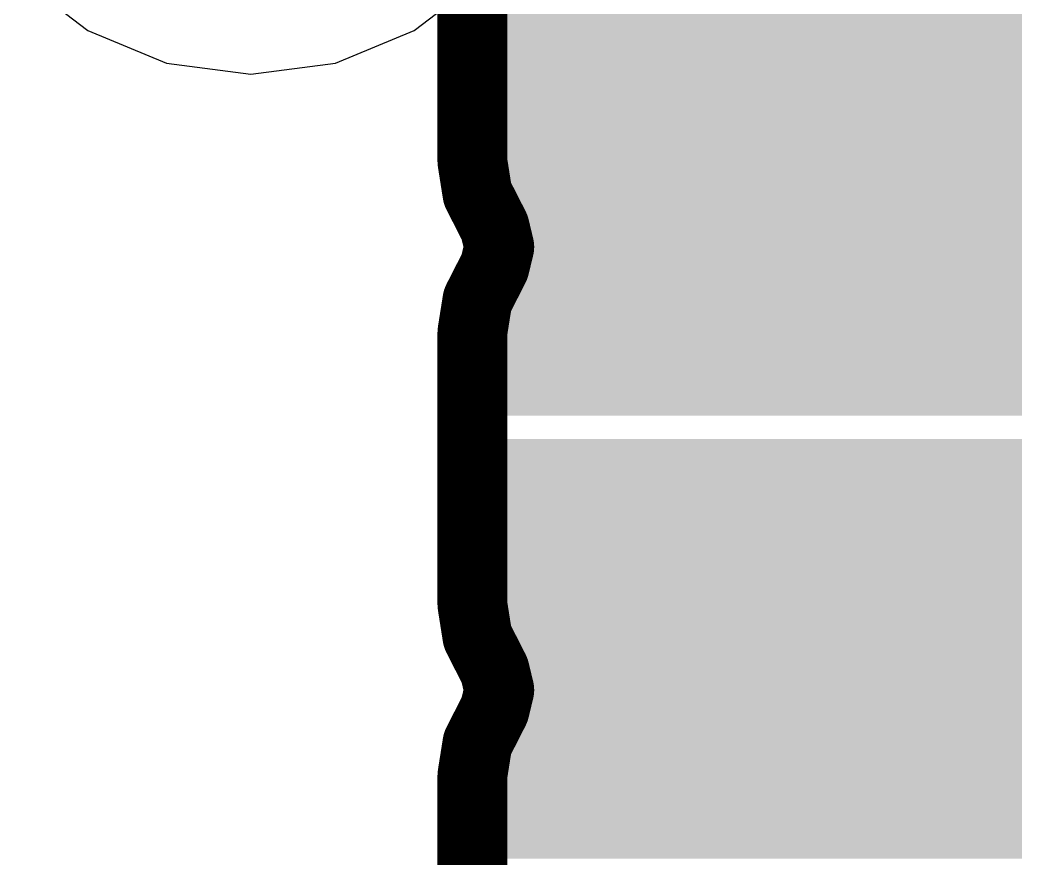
# Model space of a CAD drawing. Header units: inches. Extents: x 0 to 12.4, y -0.6 to 2.2.
# Drawn here: x 2.3299 to 2.443, y 0.1306 to 0.2253 of the extents above; entities that cross this region are included whole.
import ezdxf

# ---------------------------------------------------------------- set-up
doc = ezdxf.new("R2010")
doc.units = ezdxf.units.IN
doc.header["$MEASUREMENT"] = 0
for name, color, linetype in [('Bottom Layer', 5, 'Continuous'), ('Dimension', 6, 'Continuous'), ('Top Layer', 1, 'Continuous'), ('Top Paste', 8, 'Continuous'), ('Top Solder', 216, 'Continuous')]:
    doc.layers.add(name, color=color, linetype=linetype)

# ---------------------------------------------------------------- blocks, each defined once
blk = doc.blocks.new('E07_400M10S_10')
at = {"layer": 'Top Layer'}
for points in [[(-0.28346455, -0.11496065), (-0.23228345, -0.11496065), (-0.23228345, -0.15433075), (-0.28346455, -0.15433075)], [(-0.28346455, -0.16496065), (-0.23228345, -0.16496065), (-0.23228345, -0.20433075), (-0.28346455, -0.20433075)]]:
    blk.add_hatch(color=1, dxfattribs=at).paths.add_polyline_path(points)
at = {"layer": 'Top Paste'}
for points in [[(-0.28346455, -0.11496065), (-0.23228345, -0.11496065), (-0.23228345, -0.15433075), (-0.28346455, -0.15433075)], [(-0.28346455, -0.16496065), (-0.23228345, -0.16496065), (-0.23228345, -0.20433075), (-0.28346455, -0.20433075)]]:
    blk.add_hatch(color=8, dxfattribs=at).paths.add_polyline_path(points)
at = {"layer": 'Top Solder'}
for points in [[(-0.28746455, -0.11096065), (-0.22828345, -0.11096065), (-0.22828345, -0.15833075), (-0.28746455, -0.15833075)], [(-0.28746455, -0.16096065), (-0.22828345, -0.16096065), (-0.22828345, -0.20833075), (-0.28746455, -0.20833075)]]:
    blk.add_hatch(color=216, dxfattribs=at).paths.add_polyline_path(points)

msp = doc.modelspace()

# ---------------------------------------------------------------- linework, layer by layer
at = {"layer": 'Bottom Layer'}
for p, q in [((2.3299483, 0.2299483), (2.3375787, 0.2240933)), ((2.3744213, 0.2240933), (2.3820517, 0.2299483)), ((2.3375787, 0.2240933), (2.3464645, 0.2204127)), ((2.3655356, 0.2204127), (2.3744213, 0.2240933)), ((2.3464645, 0.2204127), (2.356, 0.2191573)), ((2.356, 0.2191573), (2.3655356, 0.2204127))]:
    msp.add_line(p, q, dxfattribs=at)
at = {"layer": 'Dimension'}
for points in [[(2.3809785, 0.2094902, 0.007874, 0.007874, 0), (2.3809785, 0.239662, 0.007874, 0.007874, 0)], [(2.3809785, 0.2094897, 0.007874, 0.007874, 0), (2.3809785, 0.2094902, 0.007874, 0.007874, 0)], [(2.3809785, 0.2092984, 0.007874, 0.007874, 0), (2.3809785, 0.2094897, 0.007874, 0.007874, 0)], [(2.3809785, 0.2092984, 0.007874, 0.007874, 0), (2.3810085, 0.2091093, 0.007874, 0.007874, 0)], [(2.3810085, 0.2091092, 0.007874, 0.007874, 0), (2.3810085, 0.2091093, 0.007874, 0.007874, 0)], [(2.3810085, 0.2091092, 0.007874, 0.007874, 0), (2.3814886, 0.2060778, 0.007874, 0.007874, 0)], [(2.3814886, 0.2060776, 0.007874, 0.007874, 0), (2.3814886, 0.2060778, 0.007874, 0.007874, 0)], [(2.3814886, 0.2060776, 0.007874, 0.007874, 0), (2.3815487, 0.2056984, 0.007874, 0.007874, 0)], [(2.3815487, 0.2056984, 0.007874, 0.007874, 0), (2.381723, 0.2053562, 0.007874, 0.007874, 0)], [(2.381723, 0.2053562, 0.007874, 0.007874, 0), (2.3817231, 0.2053561, 0.007874, 0.007874, 0)], [(2.3817231, 0.2053561, 0.007874, 0.007874, 0), (2.3834851, 0.201898, 0.007874, 0.007874, 0)], [(2.3834851, 0.201898, 0.007874, 0.007874, 0), (2.3840172, 0.1996817, 0.007874, 0.007874, 0)], [(2.3834851, 0.1974654, 0.007874, 0.007874, 0), (2.3840172, 0.1996817, 0.007874, 0.007874, 0)], [(2.3817232, 0.1940074, 0.007874, 0.007874, 0), (2.3834851, 0.1974654, 0.007874, 0.007874, 0)], [(2.3815487, 0.1936649, 0.007874, 0.007874, 0), (2.3817231, 0.1940073, 0.007874, 0.007874, 0)], [(2.3817231, 0.1940073, 0.007874, 0.007874, 0), (2.3817232, 0.1940074, 0.007874, 0.007874, 0)], [(2.3810085, 0.1902547, 0.007874, 0.007874, 0), (2.3814885, 0.1932854, 0.007874, 0.007874, 0)], [(2.3814885, 0.1932854, 0.007874, 0.007874, 0), (2.3814886, 0.1932856, 0.007874, 0.007874, 0)], [(2.3814886, 0.1932856, 0.007874, 0.007874, 0), (2.3815487, 0.1936649, 0.007874, 0.007874, 0)], [(2.3809785, 0.1900649, 0.007874, 0.007874, 0), (2.3810085, 0.1902545, 0.007874, 0.007874, 0)], [(2.3809785, 0.1898729, 0.007874, 0.007874, 0), (2.3809785, 0.1900649, 0.007874, 0.007874, 0)], [(2.3809785, 0.1594902, 0.007874, 0.007874, 0), (2.3809785, 0.1898729, 0.007874, 0.007874, 0)], [(2.3810085, 0.1902545, 0.007874, 0.007874, 0), (2.3810085, 0.1902547, 0.007874, 0.007874, 0)], [(2.3809785, 0.1594897, 0.007874, 0.007874, 0), (2.3809785, 0.1594902, 0.007874, 0.007874, 0)], [(2.3809785, 0.1592984, 0.007874, 0.007874, 0), (2.3809785, 0.1594897, 0.007874, 0.007874, 0)], [(2.3809785, 0.1592984, 0.007874, 0.007874, 0), (2.3810085, 0.1591093, 0.007874, 0.007874, 0)], [(2.3810085, 0.1591092, 0.007874, 0.007874, 0), (2.3810085, 0.1591093, 0.007874, 0.007874, 0)], [(2.3810085, 0.1591092, 0.007874, 0.007874, 0), (2.3814886, 0.1560778, 0.007874, 0.007874, 0)], [(2.3814886, 0.1560776, 0.007874, 0.007874, 0), (2.3814886, 0.1560778, 0.007874, 0.007874, 0)], [(2.3814886, 0.1560776, 0.007874, 0.007874, 0), (2.3815487, 0.1556984, 0.007874, 0.007874, 0)], [(2.3815487, 0.1556984, 0.007874, 0.007874, 0), (2.381723, 0.1553562, 0.007874, 0.007874, 0)], [(2.381723, 0.1553562, 0.007874, 0.007874, 0), (2.3817231, 0.155356, 0.007874, 0.007874, 0)], [(2.3817231, 0.155356, 0.007874, 0.007874, 0), (2.3834851, 0.151898, 0.007874, 0.007874, 0)], [(2.3834851, 0.151898, 0.007874, 0.007874, 0), (2.3840172, 0.1496817, 0.007874, 0.007874, 0)], [(2.3834851, 0.1474654, 0.007874, 0.007874, 0), (2.3840172, 0.1496817, 0.007874, 0.007874, 0)], [(2.3817232, 0.1440074, 0.007874, 0.007874, 0), (2.3834851, 0.1474654, 0.007874, 0.007874, 0)], [(2.3810085, 0.1402547, 0.007874, 0.007874, 0), (2.3814885, 0.1432854, 0.007874, 0.007874, 0)], [(2.3814885, 0.1432854, 0.007874, 0.007874, 0), (2.3814886, 0.1432856, 0.007874, 0.007874, 0)], [(2.3814886, 0.1432856, 0.007874, 0.007874, 0), (2.3815487, 0.1436649, 0.007874, 0.007874, 0)], [(2.3815487, 0.1436649, 0.007874, 0.007874, 0), (2.3817231, 0.1440073, 0.007874, 0.007874, 0)], [(2.3817231, 0.1440073, 0.007874, 0.007874, 0), (2.3817232, 0.1440074, 0.007874, 0.007874, 0)], [(2.3809785, 0.1400649, 0.007874, 0.007874, 0), (2.3810085, 0.1402545, 0.007874, 0.007874, 0)], [(2.3809785, 0.1398729, 0.007874, 0.007874, 0), (2.3809785, 0.1400649, 0.007874, 0.007874, 0)], [(2.3809785, 0.1094903, 0.007874, 0.007874, 0), (2.3809785, 0.1398729, 0.007874, 0.007874, 0)], [(2.3810085, 0.1402545, 0.007874, 0.007874, 0), (2.3810085, 0.1402547, 0.007874, 0.007874, 0)]]:
    msp.add_lwpolyline(points, format="xyseb", dxfattribs=at)
for points in [[(2.37901, 0.2094902, 0.003937, 0.003937, 1), (2.382947, 0.2094902, 0.003937, 0.003937, 1)], [(2.37901, 0.2094902, 0.003937, 0.003937, 1), (2.382947, 0.2094902, 0.003937, 0.003937, 1)], [(2.37901, 0.2094897, 0.003937, 0.003937, 1), (2.382947, 0.2094897, 0.003937, 0.003937, 1)], [(2.37901, 0.2094897, 0.003937, 0.003937, 1), (2.382947, 0.2094897, 0.003937, 0.003937, 1)], [(2.37901, 0.2092984, 0.003937, 0.003937, 1), (2.382947, 0.2092984, 0.003937, 0.003937, 1)], [(2.37901, 0.2092984, 0.003937, 0.003937, 1), (2.382947, 0.2092984, 0.003937, 0.003937, 1)], [(2.37904, 0.2091093, 0.003937, 0.003937, 1), (2.382977, 0.2091093, 0.003937, 0.003937, 1)], [(2.37904, 0.2091093, 0.003937, 0.003937, 1), (2.382977, 0.2091093, 0.003937, 0.003937, 1)], [(2.37904, 0.2091092, 0.003937, 0.003937, 1), (2.382977, 0.2091092, 0.003937, 0.003937, 1)], [(2.37904, 0.2091092, 0.003937, 0.003937, 1), (2.382977, 0.2091092, 0.003937, 0.003937, 1)], [(2.3795201, 0.2060778, 0.003937, 0.003937, 1), (2.3834571, 0.2060778, 0.003937, 0.003937, 1)], [(2.3795201, 0.2060778, 0.003937, 0.003937, 1), (2.3834571, 0.2060778, 0.003937, 0.003937, 1)], [(2.3795201, 0.2060776, 0.003937, 0.003937, 1), (2.3834571, 0.2060776, 0.003937, 0.003937, 1)], [(2.3795201, 0.2060776, 0.003937, 0.003937, 1), (2.3834571, 0.2060776, 0.003937, 0.003937, 1)], [(2.3795802, 0.2056984, 0.003937, 0.003937, 1), (2.3835172, 0.2056984, 0.003937, 0.003937, 1)], [(2.3795802, 0.2056984, 0.003937, 0.003937, 1), (2.3835172, 0.2056984, 0.003937, 0.003937, 1)], [(2.3797545, 0.2053562, 0.003937, 0.003937, 1), (2.3836915, 0.2053562, 0.003937, 0.003937, 1)], [(2.3797545, 0.2053562, 0.003937, 0.003937, 1), (2.3836915, 0.2053562, 0.003937, 0.003937, 1)], [(2.3797546, 0.2053561, 0.003937, 0.003937, 1), (2.3836916, 0.2053561, 0.003937, 0.003937, 1)], [(2.3797546, 0.2053561, 0.003937, 0.003937, 1), (2.3836916, 0.2053561, 0.003937, 0.003937, 1)], [(2.3815166, 0.201898, 0.003937, 0.003937, 1), (2.3854536, 0.201898, 0.003937, 0.003937, 1)], [(2.3815166, 0.201898, 0.003937, 0.003937, 1), (2.3854536, 0.201898, 0.003937, 0.003937, 1)], [(2.3820487, 0.1996817, 0.003937, 0.003937, 1), (2.3859857, 0.1996817, 0.003937, 0.003937, 1)], [(2.3820487, 0.1996817, 0.003937, 0.003937, 1), (2.3859857, 0.1996817, 0.003937, 0.003937, 1)], [(2.3815166, 0.1974654, 0.003937, 0.003937, 1), (2.3854536, 0.1974654, 0.003937, 0.003937, 1)], [(2.3815166, 0.1974654, 0.003937, 0.003937, 1), (2.3854536, 0.1974654, 0.003937, 0.003937, 1)], [(2.3797546, 0.1940073, 0.003937, 0.003937, 1), (2.3836916, 0.1940073, 0.003937, 0.003937, 1)], [(2.3797546, 0.1940073, 0.003937, 0.003937, 1), (2.3836916, 0.1940073, 0.003937, 0.003937, 1)], [(2.3797547, 0.1940074, 0.003937, 0.003937, 1), (2.3836917, 0.1940074, 0.003937, 0.003937, 1)], [(2.3797547, 0.1940074, 0.003937, 0.003937, 1), (2.3836917, 0.1940074, 0.003937, 0.003937, 1)], [(2.37952, 0.1932854, 0.003937, 0.003937, 1), (2.383457, 0.1932854, 0.003937, 0.003937, 1)], [(2.37952, 0.1932854, 0.003937, 0.003937, 1), (2.383457, 0.1932854, 0.003937, 0.003937, 1)], [(2.3795201, 0.1932856, 0.003937, 0.003937, 1), (2.3834571, 0.1932856, 0.003937, 0.003937, 1)], [(2.3795201, 0.1932856, 0.003937, 0.003937, 1), (2.3834571, 0.1932856, 0.003937, 0.003937, 1)], [(2.3795802, 0.1936649, 0.003937, 0.003937, 1), (2.3835172, 0.1936649, 0.003937, 0.003937, 1)], [(2.3795802, 0.1936649, 0.003937, 0.003937, 1), (2.3835172, 0.1936649, 0.003937, 0.003937, 1)], [(2.37901, 0.1900649, 0.003937, 0.003937, 1), (2.382947, 0.1900649, 0.003937, 0.003937, 1)], [(2.37901, 0.1900649, 0.003937, 0.003937, 1), (2.382947, 0.1900649, 0.003937, 0.003937, 1)], [(2.37901, 0.1898729, 0.003937, 0.003937, 1), (2.382947, 0.1898729, 0.003937, 0.003937, 1)], [(2.37901, 0.1898729, 0.003937, 0.003937, 1), (2.382947, 0.1898729, 0.003937, 0.003937, 1)], [(2.37904, 0.1902547, 0.003937, 0.003937, 1), (2.382977, 0.1902547, 0.003937, 0.003937, 1)], [(2.37904, 0.1902547, 0.003937, 0.003937, 1), (2.382977, 0.1902547, 0.003937, 0.003937, 1)], [(2.37904, 0.1902545, 0.003937, 0.003937, 1), (2.382977, 0.1902545, 0.003937, 0.003937, 1)], [(2.37904, 0.1902545, 0.003937, 0.003937, 1), (2.382977, 0.1902545, 0.003937, 0.003937, 1)], [(2.37901, 0.1594902, 0.003937, 0.003937, 1), (2.382947, 0.1594902, 0.003937, 0.003937, 1)], [(2.37901, 0.1594902, 0.003937, 0.003937, 1), (2.382947, 0.1594902, 0.003937, 0.003937, 1)], [(2.37901, 0.1594897, 0.003937, 0.003937, 1), (2.382947, 0.1594897, 0.003937, 0.003937, 1)], [(2.37901, 0.1594897, 0.003937, 0.003937, 1), (2.382947, 0.1594897, 0.003937, 0.003937, 1)], [(2.37901, 0.1592984, 0.003937, 0.003937, 1), (2.382947, 0.1592984, 0.003937, 0.003937, 1)], [(2.37901, 0.1592984, 0.003937, 0.003937, 1), (2.382947, 0.1592984, 0.003937, 0.003937, 1)], [(2.37904, 0.1591093, 0.003937, 0.003937, 1), (2.382977, 0.1591093, 0.003937, 0.003937, 1)], [(2.37904, 0.1591093, 0.003937, 0.003937, 1), (2.382977, 0.1591093, 0.003937, 0.003937, 1)], [(2.37904, 0.1591092, 0.003937, 0.003937, 1), (2.382977, 0.1591092, 0.003937, 0.003937, 1)], [(2.37904, 0.1591092, 0.003937, 0.003937, 1), (2.382977, 0.1591092, 0.003937, 0.003937, 1)], [(2.3795201, 0.1560778, 0.003937, 0.003937, 1), (2.3834571, 0.1560778, 0.003937, 0.003937, 1)], [(2.3795201, 0.1560778, 0.003937, 0.003937, 1), (2.3834571, 0.1560778, 0.003937, 0.003937, 1)], [(2.3795201, 0.1560776, 0.003937, 0.003937, 1), (2.3834571, 0.1560776, 0.003937, 0.003937, 1)], [(2.3795201, 0.1560776, 0.003937, 0.003937, 1), (2.3834571, 0.1560776, 0.003937, 0.003937, 1)], [(2.3795802, 0.1556984, 0.003937, 0.003937, 1), (2.3835172, 0.1556984, 0.003937, 0.003937, 1)], [(2.3795802, 0.1556984, 0.003937, 0.003937, 1), (2.3835172, 0.1556984, 0.003937, 0.003937, 1)], [(2.3797545, 0.1553562, 0.003937, 0.003937, 1), (2.3836915, 0.1553562, 0.003937, 0.003937, 1)], [(2.3797545, 0.1553562, 0.003937, 0.003937, 1), (2.3836915, 0.1553562, 0.003937, 0.003937, 1)], [(2.3797546, 0.155356, 0.003937, 0.003937, 1), (2.3836916, 0.155356, 0.003937, 0.003937, 1)], [(2.3797546, 0.155356, 0.003937, 0.003937, 1), (2.3836916, 0.155356, 0.003937, 0.003937, 1)], [(2.3815166, 0.151898, 0.003937, 0.003937, 1), (2.3854536, 0.151898, 0.003937, 0.003937, 1)], [(2.3815166, 0.151898, 0.003937, 0.003937, 1), (2.3854536, 0.151898, 0.003937, 0.003937, 1)], [(2.3820487, 0.1496817, 0.003937, 0.003937, 1), (2.3859857, 0.1496817, 0.003937, 0.003937, 1)], [(2.3820487, 0.1496817, 0.003937, 0.003937, 1), (2.3859857, 0.1496817, 0.003937, 0.003937, 1)], [(2.3815166, 0.1474654, 0.003937, 0.003937, 1), (2.3854536, 0.1474654, 0.003937, 0.003937, 1)], [(2.3815166, 0.1474654, 0.003937, 0.003937, 1), (2.3854536, 0.1474654, 0.003937, 0.003937, 1)], [(2.37952, 0.1432854, 0.003937, 0.003937, 1), (2.383457, 0.1432854, 0.003937, 0.003937, 1)], [(2.37952, 0.1432854, 0.003937, 0.003937, 1), (2.383457, 0.1432854, 0.003937, 0.003937, 1)], [(2.3795201, 0.1432856, 0.003937, 0.003937, 1), (2.3834571, 0.1432856, 0.003937, 0.003937, 1)], [(2.3795201, 0.1432856, 0.003937, 0.003937, 1), (2.3834571, 0.1432856, 0.003937, 0.003937, 1)], [(2.3795802, 0.1436649, 0.003937, 0.003937, 1), (2.3835172, 0.1436649, 0.003937, 0.003937, 1)], [(2.3795802, 0.1436649, 0.003937, 0.003937, 1), (2.3835172, 0.1436649, 0.003937, 0.003937, 1)], [(2.3797546, 0.1440073, 0.003937, 0.003937, 1), (2.3836916, 0.1440073, 0.003937, 0.003937, 1)], [(2.3797546, 0.1440073, 0.003937, 0.003937, 1), (2.3836916, 0.1440073, 0.003937, 0.003937, 1)], [(2.3797547, 0.1440074, 0.003937, 0.003937, 1), (2.3836917, 0.1440074, 0.003937, 0.003937, 1)], [(2.3797547, 0.1440074, 0.003937, 0.003937, 1), (2.3836917, 0.1440074, 0.003937, 0.003937, 1)], [(2.37901, 0.1400649, 0.003937, 0.003937, 1), (2.382947, 0.1400649, 0.003937, 0.003937, 1)], [(2.37901, 0.1400649, 0.003937, 0.003937, 1), (2.382947, 0.1400649, 0.003937, 0.003937, 1)], [(2.37901, 0.1398729, 0.003937, 0.003937, 1), (2.382947, 0.1398729, 0.003937, 0.003937, 1)], [(2.37901, 0.1398729, 0.003937, 0.003937, 1), (2.382947, 0.1398729, 0.003937, 0.003937, 1)], [(2.37904, 0.1402547, 0.003937, 0.003937, 1), (2.382977, 0.1402547, 0.003937, 0.003937, 1)], [(2.37904, 0.1402547, 0.003937, 0.003937, 1), (2.382977, 0.1402547, 0.003937, 0.003937, 1)], [(2.37904, 0.1402545, 0.003937, 0.003937, 1), (2.382977, 0.1402545, 0.003937, 0.003937, 1)], [(2.37904, 0.1402545, 0.003937, 0.003937, 1), (2.382977, 0.1402545, 0.003937, 0.003937, 1)]]:
    msp.add_lwpolyline(points, format="xyseb", close=True, dxfattribs=at)
at = {"layer": 'Top Layer'}
for p, q in [((2.3807953, 0.226792), (2.3807953, 0.1776457)), ((2.3807953, 0.1776457), (2.3807953, 0.1276457))]:
    msp.add_line(p, q, dxfattribs=at)

# ---------------------------------------------------------------- block references
at = {"rotation": 180}
msp.add_blockref('E07_400M10S_10', (2.1555118, 0.019685), dxfattribs=at)

doc.saveas('drawing.dxf')
